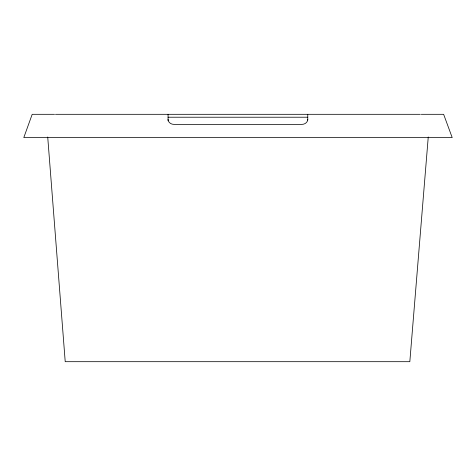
<?xml version="1.0" encoding="UTF-8"?>
<svg xmlns="http://www.w3.org/2000/svg" width="476" height="476" viewBox="0 0 476 476"><rect width="100%" height="100%" fill="white"/><g stroke="black" fill="none" stroke-linecap="round" stroke-linejoin="round"><path stroke-width="0.71" d="M428.251 136.993L409.824 361.689L65.218 361.689L47.719 137.017M54.532 114.311L32.195 114.311L23.8 137.594L452.2 137.594L443.632 114.311L421.296 114.311M55.478 114.311L420.35 114.311M168.064 117.221L307.764 117.221M307.764 114.311L307.764 120.089M168.064 114.311L168.064 120.809M307.764 119.345A5.819 5.034 0 0 1 301.939 124.379L173.889 124.379A5.819 5.034 0 0 1 168.064 119.345"/></g></svg>
